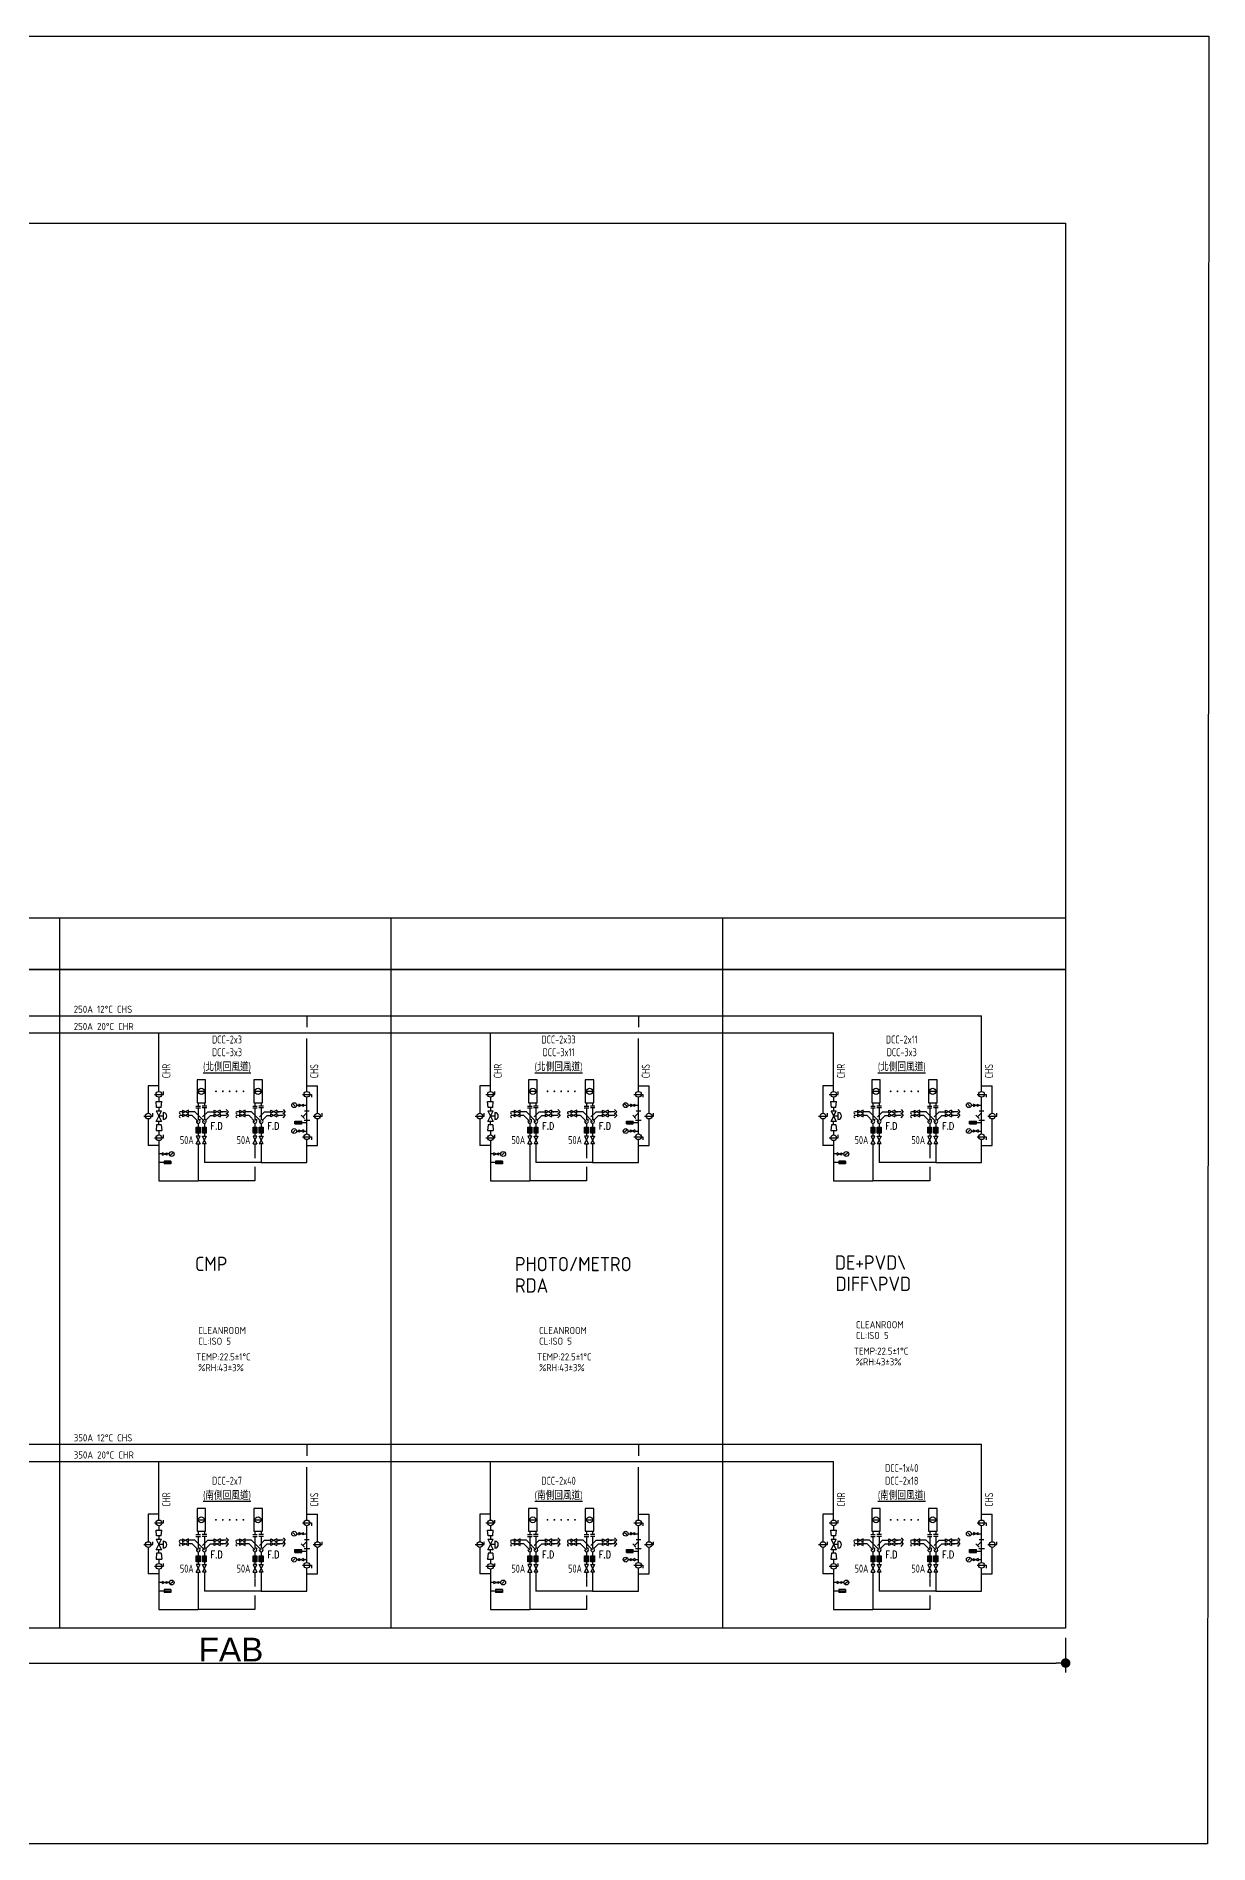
# Model space of a CAD drawing. Header units: millimetres. Extents: x -8 to 724, y -28 to 564.
# Drawn here: x 355 to 724, y -5 to 564 of the extents above; entities that cross this region are included whole.
import ezdxf
from ezdxf.enums import TextEntityAlignment as Align

# ---------------------------------------------------------------- set-up
doc = ezdxf.new("R2010")
doc.units = ezdxf.units.MM
doc.linetypes.add('HIDDEN', pattern=[0.375, 0.25, -0.125])
doc.linetypes.add('HIDDEN2', pattern=[0.1875, 0.125, -0.0625])
for name, color, linetype in [('0-CHR-中溫', 30, 'Continuous'), ('0-CHS-中溫', 3, 'Continuous'), ('A-DETL-01', 1, 'Continuous'), ('M-CEQPM-TEXT', 3, 'Continuous'), ('M-CPIPE-TEXT', 3, 'Continuous'), ('M-CPIPE-VAVE', 2, 'Continuous'), ('M-CWTR-PIPE', 130, 'Continuous'), ('M-EQPM-TXT', 4, 'Continuous'), ('M-HVAC-CMAH', 3, 'Continuous'), ('M-PIPE-CHWR20', 110, 'Continuous'), ('txt', 2, 'Continuous'), ('U-PCW-VALVE', 2, 'Continuous')]:
    doc.layers.add(name, color=color, linetype=linetype)
doc.styles.add('AA-TXT', font='isocp.shx', dxfattribs={"bigfont": 'chineset.shx'})
doc.styles.add('STDTEXT', font='simplex.shx', dxfattribs={"bigfont": 'china.shx'})
doc.dimstyles.new('10-dim', dxfattribs={"dimscale": 10, "dimtxt": 0.25, "dimasz": 0.1, "dimexe": 0.1, "dimexo": 0.1, "dimgap": 0.05, "dimtad": 1, "dimdec": 0, "dimlfac": 100, "dimdsep": 46, "dimtxsty": 'AA-TXT', "dimblk": 'DOT', "dimcen": 2, "dimclrd": 256, "dimclre": 256, "dimclrt": 256, "dimazin": 0, "dimtfac": 1, "dimtdec": 0, "dimtix": 1, "dimtmove": 2, "dimatfit": 3, "dimldrblk": 'CIR', "dimfxl": 1, "dimtvp": 1, "dimtolj": 1, "dimtzin": 0, "dimarcsym": 0})

# ---------------------------------------------------------------- blocks, each defined once
blk = doc.blocks.new('_DOT')
at = {"color": 0, "linetype": 'ByBlock'}
blk.add_line((-0.5, 0), (-1, 0), dxfattribs=at)
at = {"color": 0, "linetype": 'ByBlock', "const_width": 0.5}
blk.add_lwpolyline([(-0.25, 0, 1), (0.25, 0, 1)], format="xyb", close=True, dxfattribs=at)
blk = doc.blocks.new('*D21')
at = {"layer": 'DEFPOINTS', "color": 0, "transparency": 16777216}
for p in [(153.15, 63.08), (678.82, 63.08), (678.82, 52.12)]:
    blk.add_point(p, dxfattribs=at)
at = {"layer": 'txt', "lineweight": -2, "transparency": 16777216}
for p, q in [((153.15, 60.08), (153.15, 49.12)), ((678.82, 60.08), (678.82, 49.12)), ((156.15, 52.12), (675.82, 52.12))]:
    blk.add_line(p, q, dxfattribs=at)
at = {"layer": 'txt', "lineweight": -2, "transparency": 16777216, "xscale": 3, "yscale": 3, "zscale": 3, "rotation": 180}
blk.add_blockref('_DOT', (153.15, 52.12), dxfattribs=at)
at = {"layer": 'txt', "lineweight": -2, "transparency": 16777216, "xscale": 3, "yscale": 3, "zscale": 3}
blk.add_blockref('_DOT', (678.82, 52.12), dxfattribs=at)
at = {"layer": 'txt', "transparency": 16777216, "insert": (415.99, 56.37), "char_height": 7.5, "attachment_point": 5, "style": 'AA-TXT'}
blk.add_mtext('\\A1;{\\fArial|b0|i0|c0|p34;FAB', dxfattribs=at)
blk = doc.blocks.new('CIR')
at = {"color": 0}
blk.add_line((1, 0), (-1, 0), dxfattribs=at)
at = {"color": 3}
blk.add_circle((0, 0), 0.5, dxfattribs=at)
blk = doc.blocks.new('DIM3')
blk.add_solid([(40, -7), (40, 7), (0, 0)])
blk = doc.blocks.new('DCC PIPE')
at = {"layer": 'U-PCW-VALVE'}
h = blk.add_hatch(dxfattribs=at)
h.set_pattern_fill('ANSI37', color=256, scale=2.66144, angle=90, style=0)
h.set_pattern_definition([(135, (188.80367, -130.49455), (-0.2352403, -0.2352403), []), (225, (188.80367, -130.49455), (0.2352403, -0.2352403), [])])
h.paths.add_polyline_path([(-0.67, 3.67), (-0.67, 5.8), (0.67, 5.8), (0.67, 3.67)])
h = blk.add_hatch(dxfattribs=at)
h.set_pattern_fill('ANSI37', color=256, scale=2.66144, angle=90, style=0)
h.set_pattern_definition([(135, (190.9487, -130.49455), (-0.2352403, -0.2352403), []), (225, (190.9487, -130.49455), (0.2352403, -0.2352403), [])])
h.paths.add_polyline_path([(1.48, 3.67), (1.48, 5.8), (2.81, 5.8), (2.81, 3.67)])
h = blk.add_hatch(dxfattribs=at)
h.set_pattern_fill('ANSI37', color=256, scale=2.66144, angle=90, style=0)
h.set_pattern_definition([(135, (208.65864, -130.49455), (-0.2352403, -0.2352403), []), (225, (208.65864, -130.49455), (0.2352403, -0.2352403), [])])
h.paths.add_polyline_path([(19.19, 3.67), (19.19, 5.8), (20.52, 5.8), (20.52, 3.67)])
h = blk.add_hatch(dxfattribs=at)
h.set_pattern_fill('ANSI37', color=256, scale=2.66144, angle=90, style=0)
h.set_pattern_definition([(135, (210.80367, -130.49455), (-0.2352403, -0.2352403), []), (225, (210.80367, -130.49455), (0.2352403, -0.2352403), [])])
h.paths.add_polyline_path([(21.33, 3.67), (21.33, 5.8), (22.67, 5.8), (22.67, 3.67)])
at = {"layer": '0-CHR-中溫', "ltscale": 1000}
for p, q in [((0, 12.53), (0, 8.51)), ((0, 7.18), (0, 5.8)), ((19.85, 12.53), (19.85, 8.51)), ((19.85, 7.18), (19.85, 5.8)), ((0, 3.67), (0, 2.67)), ((19.85, 3.67), (19.85, 2.67))]:
    blk.add_line(p, q, dxfattribs=at)
for centre in [(0, 7.84), (19.85, 7.84)]:
    blk.add_arc(centre, 0.667, 167.32186, 102.67814, dxfattribs=at)
at = {"layer": '0-CHS-中溫', "ltscale": 1000}
for p, q in [((2.15, 12.53), (2.15, 8.51)), ((2.15, 7.18), (2.15, 5.8)), ((22, 12.53), (22, 8.51)), ((22, 7.18), (22, 5.8)), ((2.15, 3.67), (2.15, 2.67)), ((22, 3.67), (22, 2.67))]:
    blk.add_line(p, q, dxfattribs=at)
for centre in [(2.15, 7.84), (22, 7.84)]:
    blk.add_arc(centre, 0.667, 167.32186, 102.67814, dxfattribs=at)
at = {"layer": 'M-CPIPE-VAVE'}
for p, q in [((-5.47, 11.18), (-6.35, 11.18)), ((-5.47, 9.92), (-6.35, 9.92)), ((-3.4, 11.7), (-5.47, 10.66)), ((-5.47, 11.7), (-3.4, 10.66)), ((-5.47, 11.7), (-5.47, 10.66)), ((-3.4, 10.44), (-5.47, 9.41)), ((-5.47, 10.44), (-3.4, 9.41)), ((-5.47, 10.44), (-5.47, 9.41)), ((-3.4, 10.66), (-3.4, 11.7)), ((-1.19, 11.18), (-3.4, 11.18)), ((-3.4, 9.41), (-3.4, 10.44)), ((-2.08, 9.92), (-3.4, 9.92)), ((0, 7.84), (-2.08, 9.92)), ((2.15, 7.84), (-1.19, 11.18)), ((0.47, 8.31), (0.74, 8.58)), ((1.53, 9.37), (3.34, 11.18)), ((2.62, 8.31), (4.23, 9.92)), ((3.34, 11.18), (5.55, 11.18)), ((4.23, 9.92), (5.55, 9.92)), ((5.55, 10.66), (5.55, 11.7)), ((7.62, 11.7), (5.55, 10.66)), ((5.55, 11.7), (7.62, 10.66)), ((5.55, 9.41), (5.55, 10.44)), ((7.62, 10.44), (5.55, 9.41)), ((5.55, 10.44), (7.62, 9.41)), ((7.62, 11.7), (7.62, 10.66)), ((9.89, 11.18), (7.62, 11.18)), ((7.62, 10.44), (7.62, 9.41)), ((9.89, 9.92), (7.62, 9.92)), ((9.81, 12.03), (10.58, 11.18)), ((9.81, 10.33), (10.58, 11.18)), ((9.81, 10.77), (10.58, 9.92)), ((9.81, 9.07), (10.58, 9.92)), ((14.38, 11.18), (13.5, 11.18)), ((14.38, 9.92), (13.5, 9.92)), ((16.45, 11.7), (14.38, 10.66)), ((14.38, 11.7), (16.45, 10.66)), ((14.38, 11.7), (14.38, 10.66)), ((16.45, 10.44), (14.38, 9.41)), ((14.38, 10.44), (16.45, 9.41)), ((14.38, 10.44), (14.38, 9.41)), ((16.45, 10.66), (16.45, 11.7)), ((18.66, 11.18), (16.45, 11.18)), ((16.45, 9.41), (16.45, 10.44)), ((17.77, 9.92), (16.45, 9.92)), ((19.85, 7.84), (17.77, 9.92)), ((22, 7.84), (18.66, 11.18)), ((20.33, 8.31), (20.59, 8.58)), ((21.38, 9.37), (23.19, 11.18)), ((22.47, 8.31), (24.08, 9.92)), ((23.19, 11.18), (25.4, 11.18)), ((24.08, 9.92), (25.4, 9.92)), ((25.4, 10.66), (25.4, 11.7)), ((27.47, 11.7), (25.4, 10.66)), ((25.4, 11.7), (27.47, 10.66)), ((25.4, 9.41), (25.4, 10.44)), ((27.47, 10.44), (25.4, 9.41)), ((25.4, 10.44), (27.47, 9.41)), ((27.47, 11.7), (27.47, 10.66)), ((29.74, 11.18), (27.47, 11.18)), ((27.47, 10.44), (27.47, 9.41)), ((29.74, 9.92), (27.47, 9.92)), ((29.67, 12.03), (30.44, 11.18)), ((29.67, 10.33), (30.44, 11.18)), ((29.67, 10.77), (30.44, 9.92)), ((29.67, 9.07), (30.44, 9.92))]:
    blk.add_line(p, q, dxfattribs=at)
for centre in [(-6.35, 10.83), (-6.35, 9.57), (13.5, 10.83), (13.5, 9.57)]:
    blk.add_arc(centre, 0.35, 90, 270, dxfattribs=at)
at = {"layer": 'M-CWTR-PIPE'}
for p, q in [((-0.8, 13.17), (0.8, 13.17)), ((0, 14.35), (0, 13.17)), ((0.18, 18.35), (1.96, 18.35)), ((2.95, 13.17), (1.35, 13.17)), ((2.15, 14.35), (2.15, 13.17)), ((19.05, 13.17), (20.65, 13.17)), ((19.85, 14.35), (19.85, 13.17)), ((20.04, 18.35), (21.82, 18.35)), ((22.8, 13.17), (21.2, 13.17)), ((22, 14.35), (22, 13.17))]:
    blk.add_line(p, q, dxfattribs=at)
for points in [[(2.57, 14.35), (2.57, 22.35), (-0.43, 22.35), (-0.43, 14.35)], [(22.43, 14.35), (22.43, 22.35), (19.43, 22.35), (19.43, 14.35)]]:
    blk.add_lwpolyline(points, close=True, dxfattribs=at)
for centre in [(1.07, 18.35), (20.93, 18.35)]:
    blk.add_circle(centre, 1.07, dxfattribs=at)
at = {"layer": 'M-HVAC-CMAH', "const_width": 0.32}
for points in [[(6.36, 18.34, 1), (6.04, 18.34, 1)], [(8.76, 18.34, 1), (8.44, 18.34, 1)], [(11.16, 18.34, 1), (10.84, 18.34, 1)], [(13.56, 18.34, 1), (13.24, 18.34, 1)], [(15.96, 18.34, 1), (15.64, 18.34, 1)]]:
    blk.add_lwpolyline(points, format="xyb", close=True, dxfattribs=at)
at = {"layer": 'U-PCW-VALVE'}
for p, q in [((-0.8, 12.53), (0.8, 12.53)), ((2.95, 12.53), (1.35, 12.53)), ((19.05, 12.53), (20.65, 12.53)), ((22.8, 12.53), (21.2, 12.53)), ((-0.67, 5.8), (0.67, 5.8)), ((-0.67, 3.67), (-0.67, 5.8)), ((0.67, 3.67), (-0.67, 3.67)), ((0.67, 2.67), (-0.67, 2.67)), ((-0.67, 0), (0.67, 2.67)), ((-0.67, 2.67), (0.67, 0)), ((-0.67, 0), (0.67, 0)), ((0.67, 5.8), (0.67, 3.67)), ((1.48, 5.8), (2.81, 5.8)), ((1.48, 3.67), (1.48, 5.8)), ((2.81, 3.67), (1.48, 3.67)), ((1.48, 2.67), (2.81, 2.67)), ((2.81, 2.67), (1.48, 0)), ((2.81, 0), (1.48, 2.67)), ((2.81, 0), (1.48, 0)), ((2.81, 5.8), (2.81, 3.67)), ((19.19, 5.8), (20.52, 5.8)), ((19.19, 3.67), (19.19, 5.8)), ((20.52, 3.67), (19.19, 3.67)), ((20.52, 2.67), (19.19, 2.67)), ((19.19, 2.67), (20.52, 0)), ((19.19, 0), (20.52, 2.67)), ((19.19, 0), (20.52, 0)), ((20.52, 5.8), (20.52, 3.67)), ((21.33, 5.8), (22.67, 5.8)), ((21.33, 3.67), (21.33, 5.8)), ((22.67, 3.67), (21.33, 3.67)), ((21.33, 2.67), (22.67, 2.67)), ((22.67, 0), (21.33, 2.67)), ((22.67, 2.67), (21.33, 0)), ((22.67, 0), (21.33, 0)), ((22.67, 5.8), (22.67, 3.67))]:
    blk.add_line(p, q, dxfattribs=at)
at = {"layer": 'M-CPIPE-VAVE', "linetype": 'HIDDEN2', "xscale": -0.04545454545450411, "yscale": 0.04545454545450411, "zscale": 0.045454545454545}
for p in [(9.89, 11.18), (9.89, 9.92), (29.74, 11.18), (29.74, 9.92)]:
    blk.add_blockref('DIM3', p, dxfattribs=at)

msp = doc.modelspace()

# ---------------------------------------------------------------- linework, layer by layer
msp.add_lwpolyline([(-7.242, 564.381), (723.921, 564.381), (723.543, -4.801), (-7.62, -4.801)], close=True)
at = {"layer": '0-CHR-中溫', "ltscale": 1000}
for p, q in [((21.768, 250.543), (605.769, 250.543)), ((393.295, 232.066), (393.295, 250.543)), ((497.695, 232.066), (497.695, 250.543)), ((605.769, 232.066), (605.769, 250.543)), ((389.94, 233.893), (389.94, 225.254)), ((393.295, 233.893), (389.94, 233.893)), ((494.34, 233.893), (494.34, 225.254)), ((497.695, 233.893), (494.34, 233.893)), ((602.414, 233.893), (602.414, 225.254)), ((605.769, 233.893), (602.414, 233.893)), ((393.295, 230.293), (393.295, 228.903)), ((497.695, 230.293), (497.695, 228.903)), ((605.769, 230.293), (605.769, 228.903)), ((389.94, 223.454), (389.94, 215.124)), ((393.295, 227.1), (393.295, 226.02)), ((393.295, 221.607), (393.295, 222.687)), ((494.34, 223.454), (494.34, 215.124)), ((497.695, 227.1), (497.695, 226.02)), ((497.695, 221.607), (497.695, 222.687)), ((602.414, 223.454), (602.414, 215.124)), ((605.769, 227.1), (605.769, 226.02)), ((605.769, 221.607), (605.769, 222.687)), ((393.295, 219.804), (393.295, 218.414)), ((393.295, 216.614), (393.295, 203.964)), ((497.695, 219.804), (497.695, 218.414)), ((497.695, 216.614), (497.695, 203.964)), ((605.769, 219.804), (605.769, 218.414)), ((605.769, 216.614), (605.769, 203.964)), ((393.295, 215.124), (389.94, 215.124)), ((405.679, 215.633), (405.679, 203.964)), ((497.695, 215.124), (494.34, 215.124)), ((510.079, 215.633), (510.079, 203.964)), ((605.769, 215.124), (602.414, 215.124)), ((618.153, 215.633), (618.153, 203.964)), ((423.549, 208.374), (423.549, 203.964)), ((527.949, 208.374), (527.949, 203.964)), ((636.023, 208.374), (636.023, 203.964)), ((393.295, 203.964), (405.679, 203.964)), ((423.549, 203.964), (405.679, 203.964)), ((497.695, 203.964), (510.079, 203.964)), ((527.949, 203.964), (510.079, 203.964)), ((605.769, 203.964), (618.153, 203.964)), ((636.023, 203.964), (618.153, 203.964)), ((21.768, 115.614), (605.769, 115.614)), ((393.295, 97.137), (393.295, 115.614)), ((497.695, 97.137), (497.695, 115.614)), ((605.769, 97.137), (605.769, 115.614)), ((389.94, 98.964), (389.94, 90.325)), ((393.295, 98.964), (389.94, 98.964)), ((494.34, 98.964), (494.34, 90.325)), ((497.695, 98.964), (494.34, 98.964)), ((602.414, 98.964), (602.414, 90.325)), ((605.769, 98.964), (602.414, 98.964)), ((393.295, 95.364), (393.295, 93.975)), ((393.295, 92.171), (393.295, 91.091)), ((497.695, 95.364), (497.695, 93.975)), ((497.695, 92.171), (497.695, 91.091)), ((605.769, 95.364), (605.769, 93.975)), ((605.769, 92.171), (605.769, 91.091)), ((389.94, 88.525), (389.94, 80.195)), ((393.295, 86.678), (393.295, 87.758)), ((494.34, 88.525), (494.34, 80.195)), ((497.695, 86.678), (497.695, 87.758)), ((602.414, 88.525), (602.414, 80.195)), ((605.769, 86.678), (605.769, 87.758)), ((393.295, 80.195), (389.94, 80.195)), ((393.295, 84.875), (393.295, 83.485)), ((393.295, 81.685), (393.295, 69.035)), ((405.679, 80.704), (405.679, 69.035)), ((497.695, 80.195), (494.34, 80.195)), ((497.695, 84.875), (497.695, 83.485)), ((497.695, 81.685), (497.695, 69.035)), ((510.079, 80.704), (510.079, 69.035)), ((605.769, 80.195), (602.414, 80.195)), ((605.769, 84.875), (605.769, 83.485)), ((605.769, 81.685), (605.769, 69.035)), ((618.153, 80.704), (618.153, 69.035)), ((393.295, 69.035), (405.679, 69.035)), ((423.549, 69.035), (405.679, 69.035)), ((423.549, 73.445), (423.549, 69.035)), ((497.695, 69.035), (510.079, 69.035)), ((527.949, 69.035), (510.079, 69.035)), ((527.949, 73.445), (527.949, 69.035)), ((605.769, 69.035), (618.153, 69.035)), ((636.023, 69.035), (618.153, 69.035)), ((636.023, 73.445), (636.023, 69.035))]:
    msp.add_line(p, q, dxfattribs=at)
at = {"layer": '0-CHS-中溫', "ltscale": 1000}
for p, q in [((27.168, 255.943), (652.362, 255.943)), ((439.888, 255.943), (439.888, 252.343)), ((544.288, 255.943), (544.288, 252.343)), ((652.362, 232.093), (652.362, 255.943)), ((439.888, 232.093), (439.888, 248.743)), ((544.288, 232.093), (544.288, 248.743)), ((439.888, 233.893), (443.243, 233.893)), ((443.243, 225.254), (443.243, 233.893)), ((544.288, 233.893), (547.643, 233.893)), ((547.643, 225.254), (547.643, 233.893)), ((652.362, 233.893), (655.717, 233.893)), ((655.717, 225.254), (655.717, 233.893)), ((439.888, 218.724), (439.888, 230.293)), ((544.288, 218.724), (544.288, 230.293)), ((652.362, 218.724), (652.362, 230.293)), ((443.243, 215.124), (443.243, 223.454)), ((547.643, 215.124), (547.643, 223.454)), ((655.717, 215.124), (655.717, 223.454)), ((439.888, 209.724), (439.888, 216.924)), ((544.288, 209.724), (544.288, 216.924)), ((652.362, 209.724), (652.362, 216.924)), ((407.61, 215.633), (407.61, 209.724)), ((425.479, 215.633), (425.479, 209.724)), ((439.888, 215.124), (443.243, 215.124)), ((512.01, 215.633), (512.01, 209.724)), ((529.879, 215.633), (529.879, 209.724)), ((544.288, 215.124), (547.643, 215.124)), ((620.084, 215.633), (620.084, 209.724)), ((637.953, 215.633), (637.953, 209.724)), ((652.362, 215.124), (655.717, 215.124)), ((425.479, 209.724), (407.61, 209.724)), ((425.479, 209.724), (439.888, 209.724)), ((529.879, 209.724), (512.01, 209.724)), ((529.879, 209.724), (544.288, 209.724)), ((637.953, 209.724), (620.084, 209.724)), ((637.953, 209.724), (652.362, 209.724)), ((27.168, 121.014), (652.362, 121.014)), ((439.888, 121.014), (439.888, 117.414)), ((544.288, 121.014), (544.288, 117.414)), ((652.362, 97.164), (652.362, 121.014)), ((439.888, 97.164), (439.888, 113.814)), ((544.288, 97.164), (544.288, 113.814)), ((439.888, 98.964), (443.243, 98.964)), ((443.243, 90.325), (443.243, 98.964)), ((544.288, 98.964), (547.643, 98.964)), ((547.643, 90.325), (547.643, 98.964)), ((652.362, 98.964), (655.717, 98.964)), ((655.717, 90.325), (655.717, 98.964)), ((439.888, 83.795), (439.888, 95.364)), ((544.288, 83.795), (544.288, 95.364)), ((652.362, 83.795), (652.362, 95.364)), ((443.243, 80.195), (443.243, 88.525)), ((547.643, 80.195), (547.643, 88.525)), ((655.717, 80.195), (655.717, 88.525)), ((407.61, 80.704), (407.61, 74.795)), ((425.479, 80.704), (425.479, 74.795)), ((439.888, 74.795), (439.888, 81.995)), ((439.888, 80.195), (443.243, 80.195)), ((512.01, 80.704), (512.01, 74.795)), ((529.879, 80.704), (529.879, 74.795)), ((544.288, 74.795), (544.288, 81.995)), ((544.288, 80.195), (547.643, 80.195)), ((620.084, 80.704), (620.084, 74.795)), ((637.953, 80.704), (637.953, 74.795)), ((652.362, 74.795), (652.362, 81.995)), ((652.362, 80.195), (655.717, 80.195)), ((425.479, 74.795), (407.61, 74.795)), ((425.479, 74.795), (439.888, 74.795)), ((529.879, 74.795), (512.01, 74.795)), ((529.879, 74.795), (544.288, 74.795)), ((637.953, 74.795), (620.084, 74.795)), ((637.953, 74.795), (652.362, 74.795))]:
    msp.add_line(p, q, dxfattribs=at)
at = {"layer": 'A-DETL-01', "linetype": 'Continuous'}
for p, q in [((153.15, 505.513), (678.824, 505.513)), ((361.95, 286.786), (361.95, 63.076)), ((466.35, 286.786), (466.35, 63.076)), ((570.75, 286.786), (570.75, 63.076))]:
    msp.add_line(p, q, dxfattribs=at)
for points in [[(678.824, 505.513), (678.824, 63.076), (153.15, 63.076), (153.15, 270.487), (678.824, 270.487)], [(678.824, 286.786), (678.824, 270.487), (153.15, 270.487), (153.15, 286.786), (678.824, 286.786)]]:
    msp.add_lwpolyline(points, dxfattribs=at)
at = {"layer": 'M-PIPE-CHWR20', "ltscale": 0.1}
for p, q in [((392.574, 227.1), (392.394, 228.903)), ((392.394, 228.903), (394.197, 228.903)), ((394.017, 227.1), (394.197, 228.903)), ((496.974, 227.1), (496.794, 228.903)), ((496.794, 228.903), (498.597, 228.903)), ((498.417, 227.1), (498.597, 228.903)), ((605.048, 227.1), (604.868, 228.903)), ((604.868, 228.903), (606.671, 228.903)), ((606.491, 227.1), (606.671, 228.903)), ((394.017, 227.1), (392.574, 227.1)), ((498.417, 227.1), (496.974, 227.1)), ((606.491, 227.1), (605.048, 227.1)), ((392.574, 221.607), (392.394, 219.804)), ((392.394, 219.804), (394.197, 219.804)), ((394.017, 221.607), (392.574, 221.607)), ((394.017, 221.607), (394.197, 219.804)), ((496.974, 221.607), (496.794, 219.804)), ((496.794, 219.804), (498.597, 219.804)), ((498.417, 221.607), (496.974, 221.607)), ((498.417, 221.607), (498.597, 219.804)), ((605.048, 221.607), (604.868, 219.804)), ((604.868, 219.804), (606.671, 219.804)), ((606.491, 221.607), (605.048, 221.607)), ((606.491, 221.607), (606.671, 219.804)), ((392.574, 92.171), (392.394, 93.975)), ((392.394, 93.975), (394.197, 93.975)), ((394.017, 92.171), (392.574, 92.171)), ((394.017, 92.171), (394.197, 93.975)), ((496.974, 92.171), (496.794, 93.975)), ((496.794, 93.975), (498.597, 93.975)), ((498.417, 92.171), (496.974, 92.171)), ((498.417, 92.171), (498.597, 93.975)), ((605.048, 92.171), (604.868, 93.975)), ((604.868, 93.975), (606.671, 93.975)), ((606.491, 92.171), (605.048, 92.171)), ((606.491, 92.171), (606.671, 93.975)), ((392.574, 86.678), (392.394, 84.875)), ((394.017, 86.678), (392.574, 86.678)), ((394.017, 86.678), (394.197, 84.875)), ((496.974, 86.678), (496.794, 84.875)), ((498.417, 86.678), (496.974, 86.678)), ((498.417, 86.678), (498.597, 84.875)), ((605.048, 86.678), (604.868, 84.875)), ((606.491, 86.678), (605.048, 86.678)), ((606.491, 86.678), (606.671, 84.875)), ((392.394, 84.875), (394.197, 84.875)), ((496.794, 84.875), (498.597, 84.875)), ((604.868, 84.875), (606.671, 84.875))]:
    msp.add_line(p, q, dxfattribs=at)
at = {"layer": 'M-PIPE-CHWR20', "linetype": 'HIDDEN', "ltscale": 0.2}
for p, q in [((423.549, 215.633), (423.549, 211.074)), ((527.949, 215.633), (527.949, 211.074)), ((636.023, 215.633), (636.023, 211.074)), ((423.549, 80.704), (423.549, 76.145)), ((527.949, 80.704), (527.949, 76.145)), ((636.023, 80.704), (636.023, 76.145))]:
    msp.add_line(p, q, dxfattribs=at)
at = {"layer": 'U-PCW-VALVE'}
for p, q in [((391.873, 231.193), (394.718, 231.193)), ((394.718, 231.193), (394.718, 232.096)), ((436.208, 227.443), (435.546, 228.105)), ((436.643, 227.773), (437.364, 227.773)), ((437.364, 228.133), (437.364, 227.413)), ((438.804, 227.413), (437.364, 228.133)), ((437.364, 227.413), (438.804, 228.133)), ((438.465, 231.193), (441.31, 231.193)), ((438.804, 227.413), (438.804, 228.133)), ((438.804, 227.773), (439.888, 227.773)), ((441.31, 231.193), (441.31, 230.291)), ((496.273, 231.193), (499.118, 231.193)), ((499.118, 231.193), (499.118, 232.096)), ((540.608, 227.443), (539.946, 228.105)), ((541.043, 227.773), (541.764, 227.773)), ((541.764, 228.133), (541.764, 227.413)), ((543.204, 227.413), (541.764, 228.133)), ((541.764, 227.413), (543.204, 228.133)), ((542.865, 231.193), (545.71, 231.193)), ((543.204, 227.413), (543.204, 228.133)), ((543.204, 227.773), (544.288, 227.773)), ((545.71, 231.193), (545.71, 230.291)), ((604.347, 231.193), (607.191, 231.193)), ((607.191, 231.193), (607.191, 232.096)), ((648.682, 227.443), (648.02, 228.105)), ((649.117, 227.773), (649.838, 227.773)), ((649.838, 228.133), (649.838, 227.413)), ((651.278, 227.413), (649.838, 228.133)), ((649.838, 227.413), (651.278, 228.133)), ((650.939, 231.193), (653.784, 231.193)), ((651.278, 227.413), (651.278, 228.133)), ((651.278, 227.773), (652.362, 227.773)), ((653.784, 231.193), (653.784, 230.291)), ((388.517, 224.354), (391.362, 224.354)), ((391.362, 224.354), (391.362, 225.256)), ((392.462, 226.02), (394.129, 226.02)), ((392.462, 222.687), (394.129, 226.02)), ((392.462, 226.02), (394.129, 222.687)), ((394.129, 222.687), (392.462, 222.687)), ((394.66, 224.354), (393.295, 224.354)), ((394.66, 225.46), (394.66, 223.277)), ((436.112, 221.878), (436.112, 222.783)), ((436.112, 221.878), (436.112, 222.783)), ((436.112, 222.783), (438.283, 222.783)), ((436.112, 222.783), (438.283, 222.783)), ((436.3, 222.331), (437.791, 222.331)), ((436.3, 222.331), (437.791, 222.331)), ((436.404, 222.15), (436.404, 222.512)), ((436.404, 222.15), (436.404, 222.512)), ((436.766, 222.15), (436.766, 222.512)), ((436.766, 222.15), (436.766, 222.512)), ((437.128, 222.15), (437.128, 222.512)), ((437.128, 222.15), (437.128, 222.512)), ((437.489, 222.15), (437.489, 222.512)), ((437.489, 222.15), (437.489, 222.512)), ((438.104, 224.585), (439.122, 223.567)), ((438.104, 224.585), (439.122, 223.567)), ((438.283, 221.878), (438.283, 222.783)), ((438.283, 221.878), (438.283, 222.783)), ((438.283, 222.331), (439.888, 222.331)), ((438.283, 222.331), (439.888, 222.331)), ((439.888, 225.35), (438.613, 224.076)), ((438.986, 223.094), (440.789, 223.094)), ((439.135, 225.973), (440.64, 225.973)), ((439.135, 223.094), (440.64, 223.094)), ((441.821, 224.354), (444.666, 224.354)), ((444.666, 224.354), (444.666, 225.256)), ((492.917, 224.354), (495.762, 224.354)), ((495.762, 224.354), (495.762, 225.256)), ((496.862, 226.02), (498.529, 226.02)), ((496.862, 222.687), (498.529, 226.02)), ((496.862, 226.02), (498.529, 222.687)), ((498.529, 222.687), (496.862, 222.687)), ((499.06, 224.354), (497.695, 224.354)), ((499.06, 225.46), (499.06, 223.277)), ((540.512, 221.878), (540.512, 222.783)), ((540.512, 221.878), (540.512, 222.783)), ((540.512, 222.783), (542.683, 222.783)), ((540.512, 222.783), (542.683, 222.783)), ((540.7, 222.331), (542.191, 222.331)), ((540.7, 222.331), (542.191, 222.331)), ((540.804, 222.15), (540.804, 222.512)), ((540.804, 222.15), (540.804, 222.512)), ((541.166, 222.15), (541.166, 222.512)), ((541.166, 222.15), (541.166, 222.512)), ((541.528, 222.15), (541.528, 222.512)), ((541.528, 222.15), (541.528, 222.512)), ((541.889, 222.15), (541.889, 222.512)), ((541.889, 222.15), (541.889, 222.512)), ((542.504, 224.585), (543.522, 223.567)), ((542.504, 224.585), (543.522, 223.567)), ((542.683, 221.878), (542.683, 222.783)), ((542.683, 221.878), (542.683, 222.783)), ((542.683, 222.331), (544.288, 222.331)), ((542.683, 222.331), (544.288, 222.331)), ((544.288, 225.35), (543.013, 224.076)), ((543.386, 223.094), (545.189, 223.094)), ((543.535, 225.973), (545.04, 225.973)), ((543.535, 223.094), (545.04, 223.094)), ((546.221, 224.354), (549.066, 224.354)), ((549.066, 224.354), (549.066, 225.256)), ((600.991, 224.354), (603.836, 224.354)), ((603.836, 224.354), (603.836, 225.256)), ((604.936, 226.02), (606.602, 226.02)), ((604.936, 222.687), (606.602, 226.02)), ((604.936, 226.02), (606.602, 222.687)), ((606.602, 222.687), (604.936, 222.687)), ((607.133, 224.354), (605.769, 224.354)), ((607.133, 225.46), (607.133, 223.277)), ((648.586, 221.878), (648.586, 222.783)), ((648.586, 221.878), (648.586, 222.783)), ((648.586, 222.783), (650.757, 222.783)), ((648.586, 222.783), (650.757, 222.783)), ((648.774, 222.331), (650.265, 222.331)), ((648.774, 222.331), (650.265, 222.331)), ((648.878, 222.15), (648.878, 222.512)), ((648.878, 222.15), (648.878, 222.512)), ((649.24, 222.15), (649.24, 222.512)), ((649.24, 222.15), (649.24, 222.512)), ((649.602, 222.15), (649.602, 222.512)), ((649.602, 222.15), (649.602, 222.512)), ((649.963, 222.15), (649.963, 222.512)), ((649.963, 222.15), (649.963, 222.512)), ((650.578, 224.585), (651.596, 223.567)), ((650.578, 224.585), (651.596, 223.567)), ((650.757, 221.878), (650.757, 222.783)), ((650.757, 221.878), (650.757, 222.783)), ((650.757, 222.331), (652.362, 222.331)), ((650.757, 222.331), (652.362, 222.331)), ((652.362, 225.35), (651.087, 224.076)), ((651.46, 223.094), (653.263, 223.094)), ((651.609, 225.973), (653.114, 225.973)), ((651.609, 223.094), (653.114, 223.094)), ((654.295, 224.354), (657.139, 224.354)), ((657.139, 224.354), (657.139, 225.256)), ((391.873, 217.514), (394.718, 217.514)), ((394.718, 217.514), (394.718, 218.416)), ((436.208, 219.961), (435.546, 219.299)), ((436.112, 221.878), (438.283, 221.878)), ((436.112, 221.878), (438.283, 221.878)), ((436.643, 219.631), (437.364, 219.631)), ((437.364, 219.271), (437.364, 219.991)), ((438.804, 219.991), (437.364, 219.271)), ((437.364, 219.991), (438.804, 219.271)), ((438.465, 217.824), (441.31, 217.824)), ((438.804, 219.991), (438.804, 219.271)), ((438.804, 219.631), (439.888, 219.631)), ((441.31, 217.824), (441.31, 216.921)), ((496.273, 217.514), (499.118, 217.514)), ((499.118, 217.514), (499.118, 218.416)), ((540.608, 219.961), (539.946, 219.299)), ((540.512, 221.878), (542.683, 221.878)), ((540.512, 221.878), (542.683, 221.878)), ((541.043, 219.631), (541.764, 219.631)), ((541.764, 219.271), (541.764, 219.991)), ((543.204, 219.991), (541.764, 219.271)), ((541.764, 219.991), (543.204, 219.271)), ((542.865, 217.824), (545.71, 217.824)), ((543.204, 219.991), (543.204, 219.271)), ((543.204, 219.631), (544.288, 219.631)), ((545.71, 217.824), (545.71, 216.921)), ((604.347, 217.514), (607.191, 217.514)), ((607.191, 217.514), (607.191, 218.416)), ((648.682, 219.961), (648.02, 219.299)), ((648.586, 221.878), (650.757, 221.878)), ((648.586, 221.878), (650.757, 221.878)), ((649.117, 219.631), (649.838, 219.631)), ((649.838, 219.271), (649.838, 219.991)), ((651.278, 219.991), (649.838, 219.271)), ((649.838, 219.991), (651.278, 219.271)), ((650.939, 217.824), (653.784, 217.824)), ((651.278, 219.991), (651.278, 219.271)), ((651.278, 219.631), (652.362, 219.631)), ((653.784, 217.824), (653.784, 216.921)), ((394.379, 212.424), (393.295, 212.424)), ((394.379, 212.064), (394.379, 212.784)), ((394.379, 212.064), (395.818, 212.784)), ((395.818, 212.064), (394.379, 212.784)), ((395.818, 212.784), (395.818, 212.064)), ((396.54, 212.424), (395.818, 212.424)), ((396.974, 212.094), (397.637, 212.756)), ((498.779, 212.424), (497.695, 212.424)), ((498.779, 212.064), (498.779, 212.784)), ((498.779, 212.064), (500.218, 212.784)), ((500.218, 212.064), (498.779, 212.784)), ((500.218, 212.784), (500.218, 212.064)), ((500.94, 212.424), (500.218, 212.424)), ((501.374, 212.094), (502.037, 212.756)), ((606.853, 212.424), (605.769, 212.424)), ((606.853, 212.064), (606.853, 212.784)), ((606.853, 212.064), (608.292, 212.784)), ((608.292, 212.064), (606.853, 212.784)), ((608.292, 212.784), (608.292, 212.064)), ((609.014, 212.424), (608.292, 212.424)), ((609.448, 212.094), (610.111, 212.756)), ((394.9, 209.724), (393.295, 209.724)), ((394.9, 209.724), (393.295, 209.724)), ((394.9, 210.176), (394.9, 209.272)), ((394.9, 210.176), (394.9, 209.272)), ((397.071, 210.176), (394.9, 210.176)), ((397.071, 210.176), (394.9, 210.176)), ((397.071, 209.272), (394.9, 209.272)), ((397.071, 209.272), (394.9, 209.272)), ((396.883, 209.724), (395.392, 209.724)), ((396.883, 209.724), (395.392, 209.724)), ((395.694, 209.905), (395.694, 209.543)), ((395.694, 209.905), (395.694, 209.543)), ((396.055, 209.905), (396.055, 209.543)), ((396.055, 209.905), (396.055, 209.543)), ((396.417, 209.905), (396.417, 209.543)), ((396.417, 209.905), (396.417, 209.543)), ((396.779, 209.905), (396.779, 209.543)), ((396.779, 209.905), (396.779, 209.543)), ((397.071, 210.176), (397.071, 209.272)), ((397.071, 210.176), (397.071, 209.272)), ((499.3, 209.724), (497.695, 209.724)), ((499.3, 209.724), (497.695, 209.724)), ((499.3, 210.176), (499.3, 209.272)), ((499.3, 210.176), (499.3, 209.272)), ((501.471, 210.176), (499.3, 210.176)), ((501.471, 210.176), (499.3, 210.176)), ((501.471, 209.272), (499.3, 209.272)), ((501.471, 209.272), (499.3, 209.272)), ((501.283, 209.724), (499.792, 209.724)), ((501.283, 209.724), (499.792, 209.724)), ((500.094, 209.905), (500.094, 209.543)), ((500.094, 209.905), (500.094, 209.543)), ((500.455, 209.905), (500.455, 209.543)), ((500.455, 209.905), (500.455, 209.543)), ((500.817, 209.905), (500.817, 209.543)), ((500.817, 209.905), (500.817, 209.543)), ((501.179, 209.905), (501.179, 209.543)), ((501.179, 209.905), (501.179, 209.543)), ((501.471, 210.176), (501.471, 209.272)), ((501.471, 210.176), (501.471, 209.272)), ((607.374, 209.724), (605.769, 209.724)), ((607.374, 209.724), (605.769, 209.724)), ((607.374, 210.176), (607.374, 209.272)), ((607.374, 210.176), (607.374, 209.272)), ((609.545, 210.176), (607.374, 210.176)), ((609.545, 210.176), (607.374, 210.176)), ((609.545, 209.272), (607.374, 209.272)), ((609.545, 209.272), (607.374, 209.272)), ((609.357, 209.724), (607.866, 209.724)), ((609.357, 209.724), (607.866, 209.724)), ((608.168, 209.905), (608.168, 209.543)), ((608.168, 209.905), (608.168, 209.543)), ((608.529, 209.905), (608.529, 209.543)), ((608.529, 209.905), (608.529, 209.543)), ((608.891, 209.905), (608.891, 209.543)), ((608.891, 209.905), (608.891, 209.543)), ((609.253, 209.905), (609.253, 209.543)), ((609.253, 209.905), (609.253, 209.543)), ((609.545, 210.176), (609.545, 209.272)), ((609.545, 210.176), (609.545, 209.272)), ((394.718, 96.264), (394.718, 97.167)), ((499.118, 96.264), (499.118, 97.167)), ((607.191, 96.264), (607.191, 97.167)), ((391.873, 96.264), (394.718, 96.264)), ((392.462, 91.091), (394.129, 91.091)), ((392.462, 87.758), (394.129, 91.091)), ((392.462, 91.091), (394.129, 87.758)), ((436.208, 92.514), (435.546, 93.176)), ((436.643, 92.844), (437.364, 92.844)), ((437.364, 93.204), (437.364, 92.484)), ((438.804, 92.484), (437.364, 93.204)), ((437.364, 92.484), (438.804, 93.204)), ((438.465, 96.264), (441.31, 96.264)), ((438.804, 92.484), (438.804, 93.204)), ((438.804, 92.844), (439.888, 92.844)), ((441.31, 96.264), (441.31, 95.362)), ((496.273, 96.264), (499.118, 96.264)), ((496.862, 91.091), (498.529, 91.091)), ((496.862, 87.758), (498.529, 91.091)), ((496.862, 91.091), (498.529, 87.758)), ((540.608, 92.514), (539.946, 93.176)), ((541.043, 92.844), (541.764, 92.844)), ((541.764, 93.204), (541.764, 92.484)), ((543.204, 92.484), (541.764, 93.204)), ((541.764, 92.484), (543.204, 93.204)), ((542.865, 96.264), (545.71, 96.264)), ((543.204, 92.484), (543.204, 93.204)), ((543.204, 92.844), (544.288, 92.844)), ((545.71, 96.264), (545.71, 95.362)), ((604.347, 96.264), (607.191, 96.264)), ((604.936, 91.091), (606.602, 91.091)), ((604.936, 87.758), (606.602, 91.091)), ((604.936, 91.091), (606.602, 87.758)), ((648.682, 92.514), (648.02, 93.176)), ((649.117, 92.844), (649.838, 92.844)), ((649.838, 93.204), (649.838, 92.484)), ((651.278, 92.484), (649.838, 93.204)), ((649.838, 92.484), (651.278, 93.204)), ((650.939, 96.264), (653.784, 96.264)), ((651.278, 92.484), (651.278, 93.204)), ((651.278, 92.844), (652.362, 92.844)), ((653.784, 96.264), (653.784, 95.362)), ((388.517, 89.425), (391.362, 89.425)), ((391.362, 89.425), (391.362, 90.327)), ((394.129, 87.758), (392.462, 87.758)), ((394.66, 89.425), (393.295, 89.425)), ((394.66, 90.531), (394.66, 88.348)), ((436.112, 86.95), (436.112, 87.854)), ((436.112, 86.95), (436.112, 87.854)), ((436.112, 87.854), (438.283, 87.854)), ((436.112, 87.854), (438.283, 87.854)), ((436.112, 86.95), (438.283, 86.95)), ((436.112, 86.95), (438.283, 86.95)), ((436.3, 87.402), (437.791, 87.402)), ((436.3, 87.402), (437.791, 87.402)), ((436.404, 87.221), (436.404, 87.583)), ((436.404, 87.221), (436.404, 87.583)), ((436.766, 87.221), (436.766, 87.583)), ((436.766, 87.221), (436.766, 87.583)), ((437.128, 87.221), (437.128, 87.583)), ((437.128, 87.221), (437.128, 87.583)), ((437.489, 87.221), (437.489, 87.583)), ((437.489, 87.221), (437.489, 87.583)), ((438.104, 89.656), (439.122, 88.638)), ((438.104, 89.656), (439.122, 88.638)), ((438.283, 86.95), (438.283, 87.854)), ((438.283, 86.95), (438.283, 87.854)), ((438.283, 87.402), (439.888, 87.402)), ((438.283, 87.402), (439.888, 87.402)), ((439.888, 90.422), (438.613, 89.147)), ((438.986, 88.165), (440.789, 88.165)), ((439.135, 91.044), (440.64, 91.044)), ((439.135, 88.165), (440.64, 88.165)), ((441.821, 89.425), (444.666, 89.425)), ((444.666, 89.425), (444.666, 90.327)), ((492.917, 89.425), (495.762, 89.425)), ((495.762, 89.425), (495.762, 90.327)), ((498.529, 87.758), (496.862, 87.758)), ((499.06, 89.425), (497.695, 89.425)), ((499.06, 90.531), (499.06, 88.348)), ((540.512, 86.95), (540.512, 87.854)), ((540.512, 86.95), (540.512, 87.854)), ((540.512, 87.854), (542.683, 87.854)), ((540.512, 87.854), (542.683, 87.854)), ((540.512, 86.95), (542.683, 86.95)), ((540.512, 86.95), (542.683, 86.95)), ((540.7, 87.402), (542.191, 87.402)), ((540.7, 87.402), (542.191, 87.402)), ((540.804, 87.221), (540.804, 87.583)), ((540.804, 87.221), (540.804, 87.583)), ((541.166, 87.221), (541.166, 87.583)), ((541.166, 87.221), (541.166, 87.583)), ((541.528, 87.221), (541.528, 87.583)), ((541.528, 87.221), (541.528, 87.583)), ((541.889, 87.221), (541.889, 87.583)), ((541.889, 87.221), (541.889, 87.583)), ((542.504, 89.656), (543.522, 88.638)), ((542.504, 89.656), (543.522, 88.638)), ((542.683, 86.95), (542.683, 87.854)), ((542.683, 86.95), (542.683, 87.854)), ((542.683, 87.402), (544.288, 87.402)), ((542.683, 87.402), (544.288, 87.402)), ((544.288, 90.422), (543.013, 89.147)), ((543.386, 88.165), (545.189, 88.165)), ((543.535, 91.044), (545.04, 91.044)), ((543.535, 88.165), (545.04, 88.165)), ((546.221, 89.425), (549.066, 89.425)), ((549.066, 89.425), (549.066, 90.327)), ((600.991, 89.425), (603.836, 89.425)), ((603.836, 89.425), (603.836, 90.327)), ((606.602, 87.758), (604.936, 87.758)), ((607.133, 89.425), (605.769, 89.425)), ((607.133, 90.531), (607.133, 88.348)), ((648.586, 86.95), (648.586, 87.854)), ((648.586, 86.95), (648.586, 87.854)), ((648.586, 87.854), (650.757, 87.854)), ((648.586, 87.854), (650.757, 87.854)), ((648.586, 86.95), (650.757, 86.95)), ((648.586, 86.95), (650.757, 86.95)), ((648.774, 87.402), (650.265, 87.402)), ((648.774, 87.402), (650.265, 87.402)), ((648.878, 87.221), (648.878, 87.583)), ((648.878, 87.221), (648.878, 87.583)), ((649.24, 87.221), (649.24, 87.583)), ((649.24, 87.221), (649.24, 87.583)), ((649.602, 87.221), (649.602, 87.583)), ((649.602, 87.221), (649.602, 87.583)), ((649.963, 87.221), (649.963, 87.583)), ((649.963, 87.221), (649.963, 87.583)), ((650.578, 89.656), (651.596, 88.638)), ((650.578, 89.656), (651.596, 88.638)), ((650.757, 86.95), (650.757, 87.854)), ((650.757, 86.95), (650.757, 87.854)), ((650.757, 87.402), (652.362, 87.402)), ((650.757, 87.402), (652.362, 87.402)), ((652.362, 90.422), (651.087, 89.147)), ((651.46, 88.165), (653.263, 88.165)), ((651.609, 91.044), (653.114, 91.044)), ((651.609, 88.165), (653.114, 88.165)), ((654.295, 89.425), (657.139, 89.425)), ((657.139, 89.425), (657.139, 90.327)), ((391.873, 82.585), (394.718, 82.585)), ((394.718, 82.585), (394.718, 83.487)), ((436.208, 85.032), (435.546, 84.37)), ((436.643, 84.702), (437.364, 84.702)), ((437.364, 84.342), (437.364, 85.062)), ((438.804, 85.062), (437.364, 84.342)), ((437.364, 85.062), (438.804, 84.342)), ((438.465, 82.895), (441.31, 82.895)), ((438.804, 85.062), (438.804, 84.342)), ((438.804, 84.702), (439.888, 84.702)), ((441.31, 82.895), (441.31, 81.993)), ((496.273, 82.585), (499.118, 82.585)), ((499.118, 82.585), (499.118, 83.487)), ((540.608, 85.032), (539.946, 84.37)), ((541.043, 84.702), (541.764, 84.702)), ((541.764, 84.342), (541.764, 85.062)), ((543.204, 85.062), (541.764, 84.342)), ((541.764, 85.062), (543.204, 84.342)), ((542.865, 82.895), (545.71, 82.895)), ((543.204, 85.062), (543.204, 84.342)), ((543.204, 84.702), (544.288, 84.702)), ((545.71, 82.895), (545.71, 81.993)), ((604.347, 82.585), (607.191, 82.585)), ((607.191, 82.585), (607.191, 83.487)), ((648.682, 85.032), (648.02, 84.37)), ((649.117, 84.702), (649.838, 84.702)), ((649.838, 84.342), (649.838, 85.062)), ((651.278, 85.062), (649.838, 84.342)), ((649.838, 85.062), (651.278, 84.342)), ((650.939, 82.895), (653.784, 82.895)), ((651.278, 85.062), (651.278, 84.342)), ((651.278, 84.702), (652.362, 84.702)), ((653.784, 82.895), (653.784, 81.993)), ((394.379, 77.495), (393.295, 77.495)), ((394.9, 74.795), (393.295, 74.795)), ((394.9, 74.795), (393.295, 74.795)), ((394.379, 77.135), (394.379, 77.855)), ((394.379, 77.135), (395.818, 77.855)), ((395.818, 77.135), (394.379, 77.855)), ((394.9, 75.247), (394.9, 74.343)), ((394.9, 75.247), (394.9, 74.343)), ((397.071, 75.247), (394.9, 75.247)), ((397.071, 75.247), (394.9, 75.247)), ((397.071, 74.343), (394.9, 74.343)), ((397.071, 74.343), (394.9, 74.343)), ((396.883, 74.795), (395.392, 74.795)), ((396.883, 74.795), (395.392, 74.795)), ((395.694, 74.976), (395.694, 74.614)), ((395.694, 74.976), (395.694, 74.614)), ((395.818, 77.855), (395.818, 77.135)), ((396.54, 77.495), (395.818, 77.495)), ((396.055, 74.976), (396.055, 74.614)), ((396.055, 74.976), (396.055, 74.614)), ((396.417, 74.976), (396.417, 74.614)), ((396.417, 74.976), (396.417, 74.614)), ((396.779, 74.976), (396.779, 74.614)), ((396.779, 74.976), (396.779, 74.614)), ((396.974, 77.165), (397.637, 77.827)), ((397.071, 75.247), (397.071, 74.343)), ((397.071, 75.247), (397.071, 74.343)), ((498.779, 77.495), (497.695, 77.495)), ((499.3, 74.795), (497.695, 74.795)), ((499.3, 74.795), (497.695, 74.795)), ((498.779, 77.135), (498.779, 77.855)), ((498.779, 77.135), (500.218, 77.855)), ((500.218, 77.135), (498.779, 77.855)), ((499.3, 75.247), (499.3, 74.343)), ((499.3, 75.247), (499.3, 74.343)), ((501.471, 75.247), (499.3, 75.247)), ((501.471, 75.247), (499.3, 75.247)), ((501.471, 74.343), (499.3, 74.343)), ((501.471, 74.343), (499.3, 74.343)), ((501.283, 74.795), (499.792, 74.795)), ((501.283, 74.795), (499.792, 74.795)), ((500.094, 74.976), (500.094, 74.614)), ((500.094, 74.976), (500.094, 74.614)), ((500.218, 77.855), (500.218, 77.135)), ((500.94, 77.495), (500.218, 77.495)), ((500.455, 74.976), (500.455, 74.614)), ((500.455, 74.976), (500.455, 74.614)), ((500.817, 74.976), (500.817, 74.614)), ((500.817, 74.976), (500.817, 74.614)), ((501.179, 74.976), (501.179, 74.614)), ((501.179, 74.976), (501.179, 74.614)), ((501.374, 77.165), (502.037, 77.827)), ((501.471, 75.247), (501.471, 74.343)), ((501.471, 75.247), (501.471, 74.343)), ((606.853, 77.495), (605.769, 77.495)), ((607.374, 74.795), (605.769, 74.795)), ((607.374, 74.795), (605.769, 74.795)), ((606.853, 77.135), (606.853, 77.855)), ((606.853, 77.135), (608.292, 77.855)), ((608.292, 77.135), (606.853, 77.855)), ((607.374, 75.247), (607.374, 74.343)), ((607.374, 75.247), (607.374, 74.343)), ((609.545, 75.247), (607.374, 75.247)), ((609.545, 75.247), (607.374, 75.247)), ((609.545, 74.343), (607.374, 74.343)), ((609.545, 74.343), (607.374, 74.343)), ((609.357, 74.795), (607.866, 74.795)), ((609.357, 74.795), (607.866, 74.795)), ((608.168, 74.976), (608.168, 74.614)), ((608.168, 74.976), (608.168, 74.614)), ((608.292, 77.855), (608.292, 77.135)), ((609.014, 77.495), (608.292, 77.495)), ((608.529, 74.976), (608.529, 74.614)), ((608.529, 74.976), (608.529, 74.614)), ((608.891, 74.976), (608.891, 74.614)), ((608.891, 74.976), (608.891, 74.614)), ((609.253, 74.976), (609.253, 74.614)), ((609.253, 74.976), (609.253, 74.614)), ((609.448, 77.165), (610.111, 77.827)), ((609.545, 75.247), (609.545, 74.343)), ((609.545, 75.247), (609.545, 74.343))]:
    msp.add_line(p, q, dxfattribs=at)
for centre, radius in [((393.295, 231.193), 0.9), ((435.878, 227.773), 0.765), ((439.888, 231.193), 0.9), ((497.695, 231.193), 0.9), ((540.278, 227.773), 0.765), ((544.288, 231.193), 0.9), ((605.769, 231.193), 0.9), ((648.352, 227.773), 0.765), ((652.362, 231.193), 0.9), ((389.94, 224.354), 0.9), ((437.952, 222.331), 0.161), ((437.952, 222.331), 0.161), ((443.243, 224.354), 0.9), ((494.34, 224.354), 0.9), ((542.352, 222.331), 0.161), ((542.352, 222.331), 0.161), ((547.643, 224.354), 0.9), ((602.414, 224.354), 0.9), ((650.426, 222.331), 0.161), ((650.426, 222.331), 0.161), ((655.717, 224.354), 0.9), ((393.295, 217.514), 0.9), ((435.878, 219.631), 0.765), ((439.888, 217.824), 0.9), ((497.695, 217.514), 0.9), ((540.278, 219.631), 0.765), ((544.288, 217.824), 0.9), ((605.769, 217.514), 0.9), ((648.352, 219.631), 0.765), ((652.362, 217.824), 0.9), ((397.304, 212.424), 0.765), ((501.704, 212.424), 0.765), ((609.778, 212.424), 0.765), ((395.231, 209.724), 0.161), ((395.231, 209.724), 0.161), ((499.631, 209.724), 0.161), ((499.631, 209.724), 0.161), ((607.705, 209.724), 0.161), ((607.705, 209.724), 0.161), ((393.295, 96.264), 0.9), ((439.888, 96.264), 0.9), ((497.695, 96.264), 0.9), ((544.288, 96.264), 0.9), ((605.769, 96.264), 0.9), ((652.362, 96.264), 0.9), ((435.878, 92.844), 0.765), ((540.278, 92.844), 0.765), ((648.352, 92.844), 0.765), ((389.94, 89.425), 0.9), ((435.878, 84.702), 0.765), ((437.952, 87.402), 0.161), ((437.952, 87.402), 0.161), ((443.243, 89.425), 0.9), ((494.34, 89.425), 0.9), ((540.278, 84.702), 0.765), ((542.352, 87.402), 0.161), ((542.352, 87.402), 0.161), ((547.643, 89.425), 0.9), ((602.414, 89.425), 0.9), ((648.352, 84.702), 0.765), ((650.426, 87.402), 0.161), ((650.426, 87.402), 0.161), ((655.717, 89.425), 0.9), ((393.295, 82.585), 0.9), ((439.888, 82.895), 0.9), ((497.695, 82.585), 0.9), ((544.288, 82.895), 0.9), ((605.769, 82.585), 0.9), ((652.362, 82.895), 0.9), ((395.231, 74.795), 0.161), ((395.231, 74.795), 0.161), ((397.304, 77.495), 0.765), ((499.631, 74.795), 0.161), ((499.631, 74.795), 0.161), ((501.704, 77.495), 0.765), ((607.705, 74.795), 0.161), ((607.705, 74.795), 0.161), ((609.778, 77.495), 0.765)]:
    msp.add_circle(centre, radius, dxfattribs=at)
for centre in [(394.66, 224.361), (499.06, 224.361), (607.133, 224.361), (394.66, 89.432), (499.06, 89.432), (607.133, 89.432)]:
    msp.add_arc(centre, 1.099, 270, 90, dxfattribs=at)

# ---------------------------------------------------------------- block references
at = {"layer": '0-CHS-中溫', "ltscale": 1000, "xscale": 0.9, "yscale": 0.9, "zscale": 0.9}
for p in [(405.679, 215.633), (510.079, 215.633), (618.153, 215.633), (405.679, 80.704), (510.079, 80.704), (618.153, 80.704)]:
    msp.add_blockref('DCC PIPE', p, dxfattribs=at)

# ---------------------------------------------------------------- texts
at = {"layer": '0-CHR-中溫', "ltscale": 1000, "style": 'AA-TXT', "width": 0.8}
for p in [(395.622, 236.294), (500.022, 236.294), (608.096, 236.294), (395.622, 101.365), (608.096, 101.365)]:
    msp.add_text('CHR', height=2.52, rotation=90, dxfattribs=at).set_placement(p, align=Align.MIDDLE_LEFT)
at = {"layer": 'M-CEQPM-TEXT', "style": 'AA-TXT', "width": 0.8}
for s, p in [('DCC-3x3', (414.745, 244.463)), ('DCC-2x3', (414.745, 248.463)), ('DCC-2x33', (519.145, 248.463)), ('DCC-3x11', (519.145, 244.463)), ('DCC-2x11', (627.219, 248.463)), ('DCC-3x3', (627.219, 244.463)), ('%%U(北側回風道)', (414.745, 239.963)), ('%%U(北側回風道)', (519.145, 239.963)), ('%%U(北側回風道)', (627.219, 239.963)), ('DCC-1x40', (627.219, 113.534)), ('DCC-2x7', (414.745, 109.534)), ('DCC-2x40', (519.145, 109.534)), ('DCC-2x18', (627.219, 109.534)), ('%%U(南側回風道)', (414.745, 105.034)), ('%%U(南側回風道)', (519.145, 105.034)), ('%%U(南側回風道)', (627.219, 105.034))]:
    msp.add_text(s, height=2.52, dxfattribs=at).set_placement(p, align=Align.MIDDLE)
at = {"layer": 'M-CPIPE-TEXT', "style": 'AA-TXT', "width": 0.8}
for p in [(442.214, 236.294), (546.614, 236.294), (654.688, 236.294), (442.214, 101.365), (654.688, 101.365)]:
    msp.add_text('CHS', height=2.52, rotation=90, dxfattribs=at).set_placement(p, align=Align.MIDDLE_LEFT)
at = {"layer": 'M-CPIPE-TEXT', "width": 0.8}
for s, height, style, p in [('F.D', 2.25, 'STDTEXT', (409.579, 220.104)), ('F.D', 2.25, 'STDTEXT', (427.448, 220.104)), ('F.D', 2.25, 'STDTEXT', (513.979, 220.104)), ('F.D', 2.25, 'STDTEXT', (531.848, 220.104)), ('F.D', 2.25, 'STDTEXT', (622.053, 220.104)), ('F.D', 2.25, 'STDTEXT', (639.922, 220.104)), ('50A', 2.52, 'AA-TXT', (399.913, 215.534)), ('50A', 2.52, 'AA-TXT', (417.783, 215.534)), ('50A', 2.52, 'AA-TXT', (504.313, 215.534)), ('50A', 2.52, 'AA-TXT', (522.183, 215.534)), ('50A', 2.52, 'AA-TXT', (612.387, 215.534)), ('50A', 2.52, 'AA-TXT', (630.257, 215.534)), ('F.D', 2.25, 'STDTEXT', (409.579, 85.175)), ('F.D', 2.25, 'STDTEXT', (427.448, 85.175)), ('F.D', 2.25, 'STDTEXT', (513.979, 85.175)), ('F.D', 2.25, 'STDTEXT', (531.848, 85.175)), ('F.D', 2.25, 'STDTEXT', (622.053, 85.175)), ('F.D', 2.25, 'STDTEXT', (639.922, 85.175)), ('50A', 2.52, 'AA-TXT', (399.913, 80.605)), ('50A', 2.52, 'AA-TXT', (417.783, 80.605)), ('50A', 2.52, 'AA-TXT', (504.313, 80.605)), ('50A', 2.52, 'AA-TXT', (522.183, 80.605)), ('50A', 2.52, 'AA-TXT', (612.387, 80.605)), ('50A', 2.52, 'AA-TXT', (630.257, 80.605))]:
    msp.add_text(s, height=height, dxfattribs=dict(at, style=style)).set_placement(p)
at = {"layer": 'M-EQPM-TXT', "color": 3, "style": 'AA-TXT'}
for s, height, p in [('250A 12%%DC CHS', 2.25, (366.47, 257.966)), ('250A 20%%DC CHR', 2.25, (366.47, 252.566)), ('CMP', 4.5, (404.679, 177.814, 0)), ('PHOTO/METRO', 4.5, (505.429, 177.745, 0)), ('DE+PVD\\', 4.5, (606.2, 178.242)), ('RDA ', 4.5, (505.429, 171.024, 0)), ('DIFF\\PVD', 4.5, (606.387, 171.522)), ('CLEANROOM', 2.25, (612.761, 158.655, 0)), ('CLEANROOM', 2.25, (405.666, 156.841, 0)), ('CL:ISO 5', 2.25, (405.666, 153.466, 0)), ('CLEANROOM', 2.25, (513.022, 156.841, 0)), ('CL:ISO 5', 2.25, (513.022, 153.466, 0)), ('CL:ISO 5', 2.25, (612.761, 155.28, 0)), ('TEMP:22.5%%P1%%DC', 2.25, (405.037, 148.518, 0)), ('TEMP:22.5%%P1%%DC', 2.25, (512.394, 148.518, 0)), ('TEMP:22.5%%P1%%DC', 2.25, (612.133, 150.332, 0)), ('%%%RH:43%%P3%%%', 2.25, (612.761, 146.957, 0)), ('%%%RH:43%%P3%%%', 2.25, (405.666, 145.143, 0)), ('%%%RH:43%%P3%%%', 2.25, (513.022, 145.143, 0)), ('350A 12%%DC CHS', 2.25, (366.47, 123.038)), ('350A 20%%DC CHR', 2.25, (366.47, 117.638))]:
    msp.add_text(s, height=height, dxfattribs=at).set_placement(p, align=Align.MIDDLE_LEFT)

# ---------------------------------------------------------------- dimensions: what is measured, and where the dimension line sits
at = {"layer": 'txt'}
dim = msp.add_linear_dim(base=(678.824, 52.117), p1=(153.15, 63.076), p2=(678.824, 63.076), text='{\\fArial|b0|i0|c0|p34;FAB', dimstyle='10-dim', override={"dimtxt": 0.75, "dimasz": 0.3, "dimexe": 0.3, "dimexo": 0.3}, dxfattribs=at)
dim.commit()
dim.dimension.update_dxf_attribs({"geometry": '*D21', "text_midpoint": (415.987, 56.367)})

doc.saveas('drawing.dxf')
